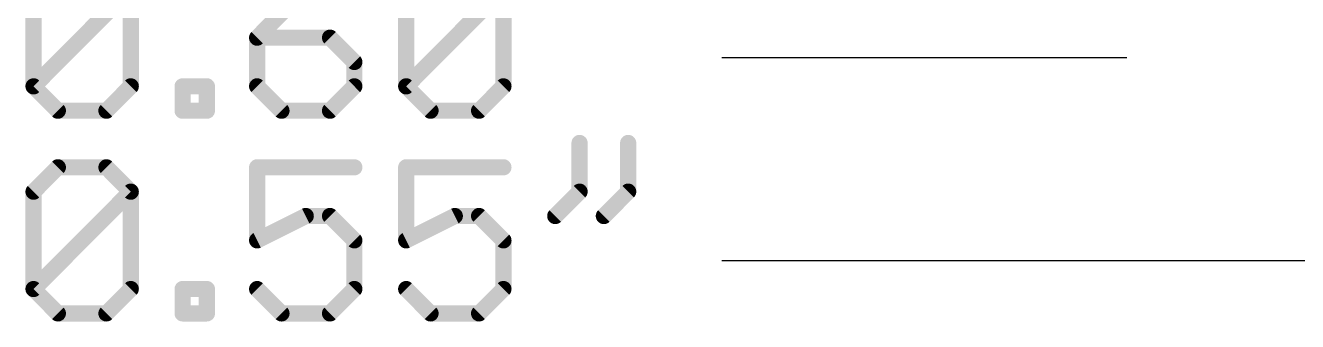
# Model space of a CAD drawing. Extents: x -8.2 to 28.1, y -0.4 to 23.5.
# Drawn here: x -8.18 to -0.2, y 13.59 to 15.44 of the extents above; entities that cross this region are included whole.
import ezdxf

# ---------------------------------------------------------------- set-up
doc = ezdxf.new("R2010")
doc.units = 0
doc.layers.add('48', color=253, linetype='CONTINUOUS')

msp = doc.modelspace()

# ---------------------------------------------------------------- linework, layer by layer
at = {"layer": '48'}
for p, q in [((-1.27, 15.24), (-3.81, 15.24)), ((1.27, 13.97), (-3.81, 13.97))]:
    msp.add_line(p, q, dxfattribs=at)
at = {"layer": '48', "const_width": 0.1016}
for points in [[(-8.1306, 15.0623), (-8.1306, 15.6725)], [(-8.1306, 15.0623), (-7.5205, 15.6725)], [(-7.5205, 15.6725), (-7.5205, 15.0623)], [(-6.4223, 15.6725), (-6.7273, 15.3674)], [(-5.7918, 15.0623), (-5.7918, 15.6725)], [(-5.7918, 15.0623), (-5.1817, 15.6725)], [(-5.1817, 15.6725), (-5.1817, 15.0623)], [(-6.7273, 15.3674), (-6.7273, 15.0623)], [(-6.2697, 15.3674), (-6.7273, 15.3674)], [(-6.1172, 15.2149), (-6.2697, 15.3674)], [(-6.1172, 15.0623), (-6.1172, 15.2149)], [(-7.9781, 14.9098), (-8.1306, 15.0623)], [(-7.5205, 15.0623), (-7.673, 14.9098)], [(-7.1951, 14.9098), (-7.1951, 15.0623)], [(-7.1951, 15.0623), (-7.0426, 15.0623)], [(-7.0426, 15.0623), (-7.0426, 14.9098)], [(-6.7273, 15.0623), (-6.5748, 14.9098)], [(-6.2697, 14.9098), (-6.1172, 15.0623)], [(-5.6393, 14.9098), (-5.7918, 15.0623)], [(-5.1817, 15.0623), (-5.3342, 14.9098)], [(-7.673, 14.9098), (-7.9781, 14.9098)], [(-7.0426, 14.9098), (-7.1951, 14.9098)], [(-6.5748, 14.9098), (-6.2697, 14.9098)], [(-5.3342, 14.9098), (-5.6393, 14.9098)], [(-4.7038, 14.7075), (-4.7038, 14.4024)], [(-4.3987, 14.7075), (-4.3987, 14.4024)], [(-8.1306, 14.4024), (-7.9781, 14.555)], [(-7.9781, 14.555), (-7.673, 14.555)], [(-7.673, 14.555), (-7.5205, 14.4024)], [(-6.1172, 14.555), (-6.7273, 14.555)], [(-6.7273, 14.555), (-6.7273, 14.0974)], [(-5.1817, 14.555), (-5.7918, 14.555)], [(-5.7918, 14.555), (-5.7918, 14.0974)], [(-8.1306, 13.7923), (-8.1306, 14.4024)], [(-8.1306, 13.7923), (-7.5205, 14.4024)], [(-7.5205, 14.4024), (-7.5205, 13.7923)], [(-4.7038, 14.4024), (-4.8563, 14.2499)], [(-4.3987, 14.4024), (-4.5512, 14.2499)], [(-6.7273, 14.0974), (-6.4223, 14.2499)], [(-6.4223, 14.2499), (-6.2697, 14.2499)], [(-6.2697, 14.2499), (-6.1172, 14.0974)], [(-5.7918, 14.0974), (-5.4868, 14.2499)], [(-5.4868, 14.2499), (-5.3342, 14.2499)], [(-5.3342, 14.2499), (-5.1817, 14.0974)], [(-6.1172, 14.0974), (-6.1172, 13.7923)], [(-5.1817, 14.0974), (-5.1817, 13.7923)], [(-7.9781, 13.6398), (-8.1306, 13.7923)], [(-7.5205, 13.7923), (-7.673, 13.6398)], [(-7.1951, 13.6398), (-7.1951, 13.7923)], [(-7.1951, 13.7923), (-7.0426, 13.7923)], [(-7.0426, 13.7923), (-7.0426, 13.6398)], [(-6.5748, 13.6398), (-6.7273, 13.7923)], [(-6.1172, 13.7923), (-6.2697, 13.6398)], [(-5.6393, 13.6398), (-5.7918, 13.7923)], [(-5.1817, 13.7923), (-5.3342, 13.6398)], [(-7.673, 13.6398), (-7.9781, 13.6398)], [(-7.0426, 13.6398), (-7.1951, 13.6398)], [(-6.2697, 13.6398), (-6.5748, 13.6398)], [(-5.3342, 13.6398), (-5.6393, 13.6398)]]:
    msp.add_lwpolyline(points, dxfattribs=at)
at = {"layer": '48', "const_width": 0.0508}
for points in [[(-6.7453, 15.3854, 1), (-6.7094, 15.3494)], [(-6.7019, 15.3674, 1), (-6.7527, 15.3674)], [(-6.7273, 15.3928, 1), (-6.7273, 15.342)], [(-6.2518, 15.3854, 1), (-6.2877, 15.3494)], [(-6.2697, 15.342, 1), (-6.2697, 15.3928)], [(-6.0918, 15.2149, 1), (-6.1426, 15.2149)], [(-6.1352, 15.1969, 1), (-6.0993, 15.2328)], [(-8.1127, 15.0803, 1), (-8.1486, 15.0444)], [(-8.1486, 15.0803, 1), (-8.1127, 15.0444)], [(-7.5025, 15.0444, 1), (-7.5385, 15.0803)], [(-7.1697, 15.0623, 1), (-7.2205, 15.0623)], [(-7.1951, 15.0877, 1), (-7.1951, 15.0369)], [(-7.0172, 15.0623, 1), (-7.068, 15.0623)], [(-7.0426, 15.0369, 1), (-7.0426, 15.0877)], [(-6.7094, 15.0803, 1), (-6.7453, 15.0444)], [(-6.0993, 15.0444, 1), (-6.1352, 15.0803)], [(-5.7739, 15.0803, 1), (-5.8098, 15.0444)], [(-5.8098, 15.0803, 1), (-5.7739, 15.0444)], [(-5.1637, 15.0444, 1), (-5.1997, 15.0803)], [(-8.156, 15.0623, 1), (-8.1052, 15.0623)], [(-7.5459, 15.0623, 1), (-7.4951, 15.0623)], [(-6.7527, 15.0623, 1), (-6.7019, 15.0623)], [(-6.1426, 15.0623, 1), (-6.0918, 15.0623)], [(-5.8172, 15.0623, 1), (-5.7664, 15.0623)], [(-5.2071, 15.0623, 1), (-5.1563, 15.0623)], [(-7.9781, 14.9352, 1), (-7.9781, 14.8844)], [(-7.996, 14.8918, 1), (-7.9601, 14.9278)], [(-7.691, 14.9278, 1), (-7.6551, 14.8918)], [(-7.673, 14.8844, 1), (-7.673, 14.9352)], [(-7.1951, 14.9352, 1), (-7.1951, 14.8844)], [(-7.2205, 14.9098, 1), (-7.1697, 14.9098)], [(-7.068, 14.9098, 1), (-7.0172, 14.9098)], [(-7.0426, 14.8844, 1), (-7.0426, 14.9352)], [(-6.5748, 14.9352, 1), (-6.5748, 14.8844)], [(-6.5928, 14.8918, 1), (-6.5568, 14.9278)], [(-6.2877, 14.9278, 1), (-6.2518, 14.8918)], [(-6.2697, 14.8844, 1), (-6.2697, 14.9352)], [(-5.6393, 14.9352, 1), (-5.6393, 14.8844)], [(-5.6573, 14.8918, 1), (-5.6213, 14.9278)], [(-5.3522, 14.9278, 1), (-5.3163, 14.8918)], [(-5.3342, 14.8844, 1), (-5.3342, 14.9352)], [(-4.6784, 14.7075, 1), (-4.7292, 14.7075)], [(-4.3733, 14.7075, 1), (-4.4241, 14.7075)], [(-7.9781, 14.5804, 1), (-7.9781, 14.5296)], [(-7.9601, 14.537, 1), (-7.996, 14.5729)], [(-7.6551, 14.5729, 1), (-7.691, 14.537)], [(-7.673, 14.5296, 1), (-7.673, 14.5804)], [(-6.7273, 14.5804, 1), (-6.7273, 14.5296)], [(-6.7019, 14.555, 1), (-6.7527, 14.555)], [(-6.1172, 14.5296, 1), (-6.1172, 14.5804)], [(-5.7918, 14.5804, 1), (-5.7918, 14.5296)], [(-5.7664, 14.555, 1), (-5.8172, 14.555)], [(-5.1817, 14.5296, 1), (-5.1817, 14.5804)], [(-8.1052, 14.4024, 1), (-8.156, 14.4024)], [(-7.4951, 14.4024, 1), (-7.5459, 14.4024)], [(-7.5025, 14.3845, 1), (-7.5385, 14.4204)], [(-4.6858, 14.3845, 1), (-4.7217, 14.4204)], [(-4.3807, 14.3845, 1), (-4.4167, 14.4204)], [(-8.1486, 14.4204, 1), (-8.1127, 14.3845)], [(-7.5385, 14.3845, 1), (-7.5025, 14.4204)], [(-4.7292, 14.4024, 1), (-4.6784, 14.4024)], [(-4.4241, 14.4024, 1), (-4.3733, 14.4024)], [(-6.4223, 14.2753, 1), (-6.4223, 14.2245)], [(-6.4109, 14.2272, 1), (-6.4336, 14.2726)], [(-6.2518, 14.2679, 1), (-6.2877, 14.232)], [(-6.2697, 14.2245, 1), (-6.2697, 14.2753)], [(-5.4868, 14.2753, 1), (-5.4868, 14.2245)], [(-5.4754, 14.2272, 1), (-5.4981, 14.2726)], [(-5.3163, 14.2679, 1), (-5.3522, 14.232)], [(-5.3342, 14.2245, 1), (-5.3342, 14.2753)], [(-4.8743, 14.2679, 1), (-4.8383, 14.232)], [(-4.5692, 14.2679, 1), (-4.5333, 14.232)], [(-6.7387, 14.1201, 1), (-6.716, 14.0747)], [(-6.0918, 14.0974, 1), (-6.1426, 14.0974)], [(-6.1352, 14.0794, 1), (-6.0993, 14.1154)], [(-5.8032, 14.1201, 1), (-5.7805, 14.0747)], [(-5.1563, 14.0974, 1), (-5.2071, 14.0974)], [(-5.1997, 14.0794, 1), (-5.1637, 14.1154)], [(-6.7527, 14.0974, 1), (-6.7019, 14.0974)], [(-5.8172, 14.0974, 1), (-5.7664, 14.0974)], [(-8.1127, 13.8103, 1), (-8.1486, 13.7744)], [(-8.1486, 13.8103, 1), (-8.1127, 13.7744)], [(-8.156, 13.7923, 1), (-8.1052, 13.7923)], [(-7.5459, 13.7923, 1), (-7.4951, 13.7923)], [(-7.5025, 13.7744, 1), (-7.5385, 13.8103)], [(-7.1697, 13.7923, 1), (-7.2205, 13.7923)], [(-7.1951, 13.8177, 1), (-7.1951, 13.7669)], [(-7.0172, 13.7923, 1), (-7.068, 13.7923)], [(-7.0426, 13.7669, 1), (-7.0426, 13.8177)], [(-6.7094, 13.8103, 1), (-6.7453, 13.7744)], [(-6.1426, 13.7923, 1), (-6.0918, 13.7923)], [(-6.0993, 13.7744, 1), (-6.1352, 13.8103)], [(-5.7739, 13.8103, 1), (-5.8098, 13.7744)], [(-5.2071, 13.7923, 1), (-5.1563, 13.7923)], [(-5.1637, 13.7744, 1), (-5.1997, 13.8103)], [(-7.9781, 13.6652, 1), (-7.9781, 13.6144)], [(-7.996, 13.6218, 1), (-7.9601, 13.6578)], [(-7.691, 13.6578, 1), (-7.6551, 13.6218)], [(-7.673, 13.6144, 1), (-7.673, 13.6652)], [(-7.1951, 13.6652, 1), (-7.1951, 13.6144)], [(-7.2205, 13.6398, 1), (-7.1697, 13.6398)], [(-7.068, 13.6398, 1), (-7.0172, 13.6398)], [(-7.0426, 13.6144, 1), (-7.0426, 13.6652)], [(-6.5748, 13.6652, 1), (-6.5748, 13.6144)], [(-6.5928, 13.6218, 1), (-6.5568, 13.6578)], [(-6.2877, 13.6578, 1), (-6.2518, 13.6218)], [(-6.2697, 13.6144, 1), (-6.2697, 13.6652)], [(-5.6393, 13.6652, 1), (-5.6393, 13.6144)], [(-5.6573, 13.6218, 1), (-5.6213, 13.6578)], [(-5.3522, 13.6578, 1), (-5.3163, 13.6218)], [(-5.3342, 13.6144, 1), (-5.3342, 13.6652)]]:
    msp.add_lwpolyline(points, format="xyb", dxfattribs=at)

doc.saveas('drawing.dxf')
